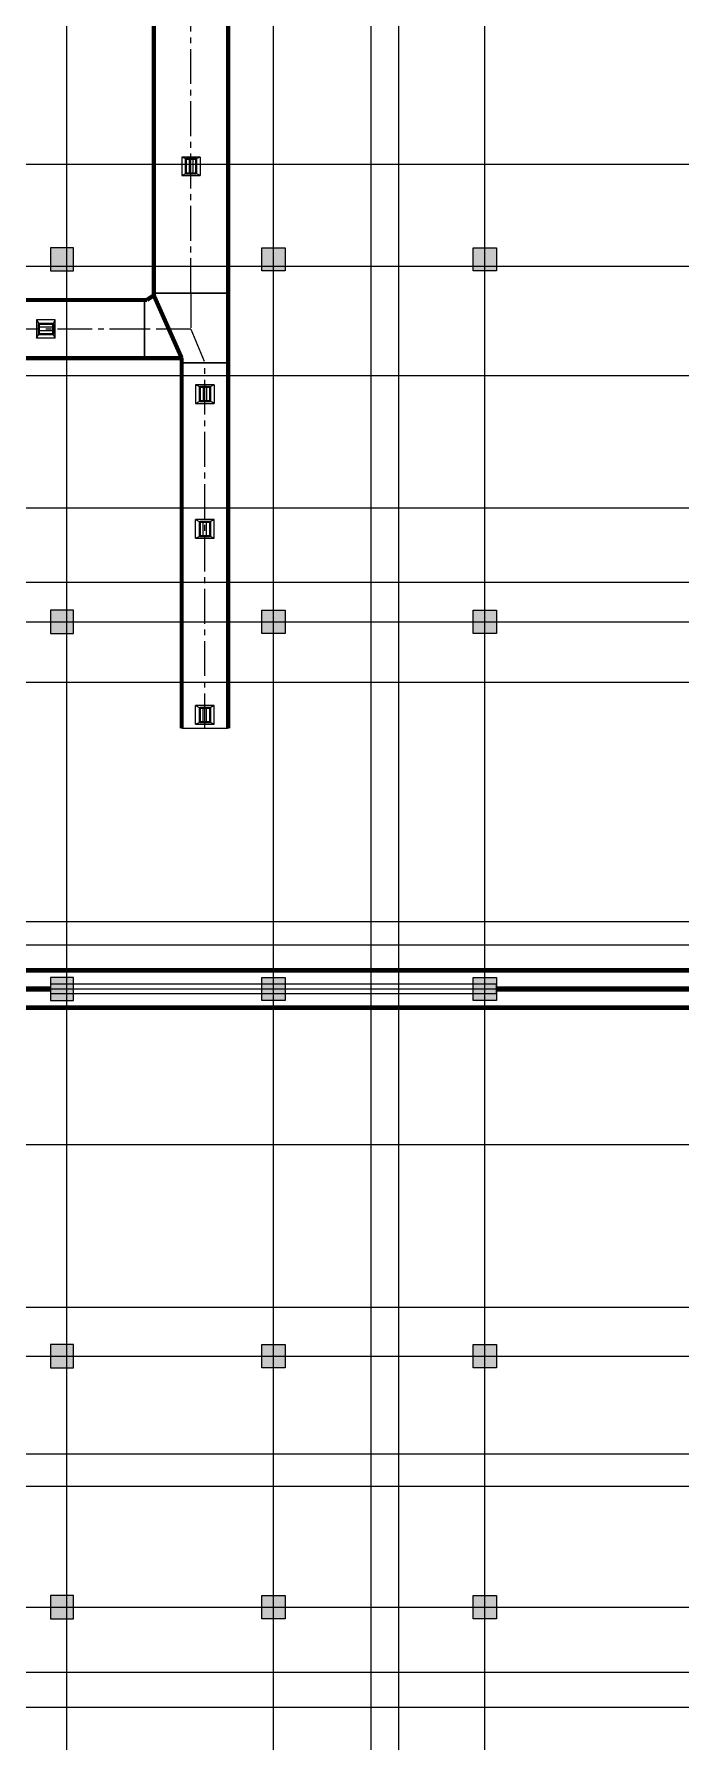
# Model space of a CAD drawing. Extents: x 369444 to 684549, y -549309 to 575337.
# Drawn here: x 467325 to 481240, y 97407 to 134152 of the extents above; entities that cross this region are included whole.
import ezdxf

# ---------------------------------------------------------------- set-up
doc = ezdxf.new("R2010")
doc.units = 0
doc.header["$LTSCALE"] = 1000
doc.header["$MEASUREMENT"] = 0
doc.linetypes.add('CENTER2', pattern=[1.125, 0.75, -0.125, 0.125, -0.125])
doc.linetypes.add('DASH', pattern=[0.35, 0.25, -0.1])
for name, color, linetype in [('COLUMN', 9, 'Continuous'), ('DOTE', 1, 'Continuous'), ('DUCT-排烟中心线', 5, 'CENTER2'), ('DUCT-排烟法兰', 4, 'Continuous'), ('DUCT-排烟管', 2, 'Continuous'), ('DUCT-排烟管端线', 4, 'Continuous'), ('WALL', 9, 'Continuous'), ('WINDOW', 4, 'Continuous'), ('防火分区线', 7, 'Continuous'), ('风管标注', 3, 'Continuous')]:
    doc.layers.add(name, color=color, linetype=linetype)

# ---------------------------------------------------------------- blocks, each defined once
blk = doc.blocks.new('$DorLib2D$00000213')
at = {"color": 0, "linetype": 'DASH', "const_width": 0.02}
blk.add_lwpolyline([(0.5, 0), (-0.5, 0)], dxfattribs=at)
blk = doc.blocks.new('column500')
h = blk.add_hatch(color=0)
h.dxf.hatch_style = 1
h.paths.add_polyline_path([(-216381, -381440), (-215881, -381440), (-215881, -380940), (-216381, -380940)])
at = {"color": 0}
blk.add_lwpolyline([(-216381, -381440), (-215881, -381440), (-215881, -380940), (-216381, -380940)], close=True, dxfattribs=at)
blk = doc.blocks.new('N-风管')
at = {"color": 0}
for p, q in [((38489306544.553253, 3905225940.54425, 2600), (38489306455.664368, 3905225980.54425, 2600)), ((38489306455.664368, 3905225980.54425, 2600), (38489306455.664368, 3905225580.54425, 2600)), ((38489306855.664368, 3905225980.54425, 2600), (38489306455.664368, 3905225980.54425, 2600)), ((38489306618.627327, 3905225940.54425, 2600), (38489306618.627327, 3905225628.54425, 2600)), ((38489306692.701408, 3905225940.54425, 2600), (38489306692.701408, 3905225628.54425, 2600)), ((38489306855.664368, 3905225980.54425, 2600), (38489306766.775482, 3905225940.54425, 2600)), ((38489306455.664368, 3905225580.54425, 2600), (38489306544.553253, 3905225628.54425, 2600)), ((38489306455.664368, 3905225580.54425, 2600), (38489306855.664368, 3905225580.54425, 2600)), ((38489306855.664368, 3905225580.54425, 2600), (38489306766.775482, 3905225628.54425, 2600)), ((38489303330.83979, 3905222480.368557, 2600), (38489303378.83979, 3905222391.479669, 2600)), ((38489303730.83979, 3905222480.368557, 2600), (38489303330.83979, 3905222480.368557, 2600)), ((38489303330.83979, 3905222480.368557, 2600), (38489303330.83979, 3905222080.368557, 2600)), ((38489303690.83979, 3905222391.479669, 2600), (38489303730.83979, 3905222480.368557, 2600)), ((38489303730.83979, 3905222080.368557, 2600), (38489303730.83979, 3905222480.368557, 2600)), ((38489303330.83979, 3905222080.368557, 2600), (38489303378.83979, 3905222169.257446, 2600)), ((38489303690.83979, 3905222317.405594, 2600), (38489303378.83979, 3905222317.405594, 2600)), ((38489303690.83979, 3905222243.331521, 2600), (38489303378.83979, 3905222243.331521, 2600)), ((38489303730.83979, 3905222080.368557, 2600), (38489303690.83979, 3905222169.257446, 2600)), ((38489306844.553223, 3905221040.175682, 2600), (38489306755.66433, 3905221080.175682, 2600)), ((38489306755.66433, 3905221080.175682, 2600), (38489306755.66433, 3905220680.175682, 2600)), ((38489307155.66433, 3905221080.175682, 2600), (38489306755.66433, 3905221080.175682, 2600)), ((38489306918.627289, 3905221040.175682, 2600), (38489306918.627289, 3905220728.175682, 2600)), ((38489306992.70137, 3905221040.175682, 2600), (38489306992.70137, 3905220728.175682, 2600)), ((38489307155.66433, 3905221080.175682, 2600), (38489307066.775436, 3905221040.175682, 2600)), ((38489306755.66433, 3905220680.175682, 2600), (38489306844.553223, 3905220728.175682, 2600)), ((38489306755.66433, 3905220680.175682, 2600), (38489307155.66433, 3905220680.175682, 2600)), ((38489307155.66433, 3905220680.175682, 2600), (38489307066.775436, 3905220728.175682, 2600)), ((38489307155.66433, 3905218180.294701, 2600), (38489306755.66433, 3905218180.294701, 2600)), ((38489306755.66433, 3905218180.294701, 2600), (38489306844.553223, 3905218132.294701, 2600)), ((38489306918.627289, 3905217820.294701, 2600), (38489306918.627289, 3905218132.294701, 2600)), ((38489306992.70137, 3905217820.294701, 2600), (38489306992.70137, 3905218132.294701, 2600)), ((38489307155.66433, 3905218180.294701, 2600), (38489307066.775436, 3905218132.294701, 2600)), ((38489307155.66433, 3905217780.294701, 2600), (38489307155.66433, 3905218180.294701, 2600)), ((38489306755.66433, 3905217780.294701, 2600), (38489306844.553223, 3905217820.294701, 2600)), ((38489306755.66433, 3905217780.294701, 2600), (38489307155.66433, 3905217780.294701, 2600)), ((38489307066.775436, 3905217820.294701, 2600), (38489307155.66433, 3905217780.294701, 2600)), ((38489307155.66433, 3905214180.294701, 2600), (38489306755.66433, 3905214180.294701, 2600)), ((38489306755.66433, 3905214180.294701, 2600), (38489306844.553223, 3905214132.294701, 2600)), ((38489306918.627289, 3905213820.294701, 2600), (38489306918.627289, 3905214132.294701, 2600)), ((38489306992.70137, 3905213820.294701, 2600), (38489306992.70137, 3905214132.294701, 2600)), ((38489307155.66433, 3905214180.294701, 2600), (38489307066.775436, 3905214132.294701, 2600)), ((38489307155.66433, 3905213780.294701, 2600), (38489307155.66433, 3905214180.294701, 2600)), ((38489306755.66433, 3905213780.294701, 2600), (38489306844.553223, 3905213820.294701, 2600)), ((38489306755.66433, 3905213780.294701, 2600), (38489307155.66433, 3905213780.294701, 2600)), ((38489307066.775436, 3905213820.294701, 2600), (38489307155.66433, 3905213780.294701, 2600))]:
    blk.add_line(p, q, dxfattribs=at)
at = {"color": 0, "lineweight": 40}
for p, q in [((38489306766.775482, 3905225940.54425, 2600), (38489306544.553253, 3905225940.54425, 2600)), ((38489306544.553253, 3905225628.54425, 2600), (38489306544.553253, 3905225940.54425, 2600)), ((38489306766.775482, 3905225628.54425, 2600), (38489306766.775482, 3905225940.54425, 2600)), ((38489306544.553253, 3905225628.54425, 2600), (38489306766.775482, 3905225628.54425, 2600)), ((38489303378.83979, 3905222391.479669, 2600), (38489303378.83979, 3905222169.257446, 2600)), ((38489303378.83979, 3905222391.479669, 2600), (38489303690.83979, 3905222391.479669, 2600)), ((38489303690.83979, 3905222169.257446, 2600), (38489303690.83979, 3905222391.479669, 2600)), ((38489303378.83979, 3905222169.257446, 2600), (38489303690.83979, 3905222169.257446, 2600)), ((38489307066.775436, 3905221040.175682, 2600), (38489306844.553223, 3905221040.175682, 2600)), ((38489306844.553223, 3905220728.175682, 2600), (38489306844.553223, 3905221040.175682, 2600)), ((38489307066.775436, 3905220728.175682, 2600), (38489307066.775436, 3905221040.175682, 2600)), ((38489306844.553223, 3905220728.175682, 2600), (38489307066.775436, 3905220728.175682, 2600)), ((38489307066.775436, 3905218132.294701, 2600), (38489306844.553223, 3905218132.294701, 2600)), ((38489306844.553223, 3905218132.294701, 2600), (38489306844.553223, 3905217820.294701, 2600)), ((38489307066.775436, 3905218132.294701, 2600), (38489307066.775436, 3905217820.294701, 2600)), ((38489306844.553223, 3905217820.294701, 2600), (38489307066.775436, 3905217820.294701, 2600)), ((38489307066.775436, 3905214132.294701, 2600), (38489306844.553223, 3905214132.294701, 2600)), ((38489306844.553223, 3905214132.294701, 2600), (38489306844.553223, 3905213820.294701, 2600)), ((38489307066.775436, 3905214132.294701, 2600), (38489307066.775436, 3905213820.294701, 2600)), ((38489306844.553223, 3905213820.294701, 2600), (38489307066.775436, 3905213820.294701, 2600))]:
    blk.add_line(p, q, dxfattribs=at)
at = {"color": 0, "linetype": 'Continuous'}
for p, q in [((38489306855.664368, 3905225980.54425, 2600), (38489306855.664368, 3905225580.54425, 2600)), ((38489303730.83979, 3905222080.368557, 2600), (38489303330.83979, 3905222080.368557, 2600)), ((38489307155.66433, 3905221080.175682, 2600), (38489307155.66433, 3905220680.175682, 2600)), ((38489306755.66433, 3905217780.294701, 2600), (38489306755.66433, 3905218180.294701, 2600)), ((38489306755.66433, 3905213780.294701, 2600), (38489306755.66433, 3905214180.294701, 2600))]:
    blk.add_line(p, q, dxfattribs=at)
at = {"layer": 'DUCT-排烟中心线', "color": 0}
for p, q in [((38489306655.664368, 3905223055.568561), (38489306655.66436, 3905232280.344251)), ((38489306655.664368, 3905223055.368561), (38489306655.664368, 3905222280.368559)), ((38489305655.464371, 3905222280.368559), (38489295274.827263, 3905222280.368544)), ((38489306655.664368, 3905222280.368559), (38489305655.664368, 3905222280.368559)), ((38489306655.664368, 3905222280.368559), (38489306955.664368, 3905221555.368559)), ((38489306955.66433, 3905213690), (38489306955.664368, 3905221555.16856))]:
    blk.add_line(p, q, dxfattribs=at)
at = {"layer": 'DUCT-排烟法兰', "color": 0}
for p, q in [((38489305655.564369, 3905222935.368559), (38489305655.564369, 3905221625.368559)), ((38489307495.664368, 3905223055.468561), (38489305815.664368, 3905223055.468561)), ((38489306425.664368, 3905221555.268559), (38489307485.664368, 3905221555.268559))]:
    blk.add_line(p, q, dxfattribs=at)
at = {"layer": 'DUCT-排烟管', "color": 0, "const_width": 90}
for points in [[(38489305855.66436, 3905232280.34425), (38489305855.664368, 3905223055.56856)], [(38489307455.664368, 3905223055.568561), (38489307455.66436, 3905232280.344251)], [(38489305855.664368, 3905223055.36856), (38489305855.664368, 3905223005.36856)], [(38489307455.664368, 3905221555.368557), (38489307455.664368, 3905223055.368561)], [(38489305655.464371, 3905222905.368559), (38489295274.827263, 3905222905.368544)], [(38489305705.664368, 3905222905.368559), (38489305655.664368, 3905222905.368559)], [(38489305855.664368, 3905223005.36856), (38489305705.664368, 3905222905.368559)], [(38489305855.664368, 3905223005.36856), (38489306455.664368, 3905221655.368559)], [(38489295274.827263, 3905221655.368544), (38489305655.464371, 3905221655.368559)], [(38489305655.664368, 3905221655.368559), (38489306455.664368, 3905221655.368559)], [(38489306455.664368, 3905221655.368559), (38489306455.664368, 3905221555.368562)], [(38489306455.664368, 3905221555.168562), (38489306455.66433, 3905213690.000002)], [(38489307455.66433, 3905213689.999998), (38489307455.664368, 3905221555.168557)]]:
    blk.add_lwpolyline(points, dxfattribs=at)
at = {"layer": 'DUCT-排烟管端线', "color": 0}
for p, q in [((38489305655.464371, 3905221655.368559), (38489305655.464371, 3905222905.368559)), ((38489305655.664368, 3905222905.368559), (38489305655.664368, 3905221655.368559)), ((38489305855.664368, 3905223055.56856), (38489307455.664368, 3905223055.568561)), ((38489307455.664368, 3905223055.368561), (38489305855.664368, 3905223055.36856)), ((38489306455.664368, 3905221555.368562), (38489307455.664368, 3905221555.368557)), ((38489307455.664368, 3905221555.168557), (38489306455.664368, 3905221555.168562)), ((38489306455.66433, 3905213690.000002), (38489307455.66433, 3905213689.999998))]:
    blk.add_line(p, q, dxfattribs=at)

msp = doc.modelspace()

# ---------------------------------------------------------------- linework, layer by layer
at = {"layer": 'DOTE', "color": 8}
for p, q in [((474574.5, 59364.2), (474574.5, 476704.8)), ((475174.5, 59364.2), (475174.5, 476704.8)), ((468024.5, 59364.2), (468024.5, 261807)), ((472474.5, 59364.2), (472474.5, 261807)), ((477024.5, 59364.2), (477024.5, 261807))]:
    msp.add_line(p, q, dxfattribs=at)
at = {"layer": 'DOTE', "color": 8, "lineweight": -2}
for p, q in [((377844.4, 131357), (624570.9, 131357)), ((377844.4, 129157), (624570.9, 129157)), ((377844.4, 126807), (624570.9, 126807)), ((377844.4, 123957), (624570.9, 123957)), ((377844.4, 122357), (624570.9, 122357)), ((377844.4, 121507), (624570.9, 121507)), ((377844.4, 120207), (624570.9, 120207)), ((377844.4, 115057), (624570.9, 115057)), ((377844.4, 114557), (624570.9, 114557)), ((377844.4, 113607), (624570.9, 113607)), ((377844.4, 110257), (624570.9, 110257)), ((377844.4, 106757), (624570.9, 106757)), ((377844.4, 105707), (624570.9, 105707)), ((377844.4, 103606.9), (624570.9, 103606.9)), ((377844.4, 102907), (624570.9, 102907)), ((377844.4, 100307), (624570.9, 100307)), ((377844.4, 98907), (624570.9, 98907)), ((377844.4, 98157), (624570.9, 98157))]:
    msp.add_line(p, q, dxfattribs=at)
at = {"layer": 'WALL', "linetype": 'ByBlock'}
for p, q in [((477274.5, 113707), (467674.5, 113707)), ((467674.5, 113707), (467674.5, 113507)), ((477274.5, 113507), (477274.5, 113707)), ((467674.5, 113507), (477274.5, 113507))]:
    msp.add_line(p, q, dxfattribs=at)
at = {"layer": '防火分区线', "color": 2, "linetype": 'DASH', "ltscale": 8, "const_width": 100}
for points in [[(461374.5, 113207), (483724.5, 113207), (483724.5, 114007), (490574.5, 114007), (490574.5, 114207), (491074.5, 114207), (491074.5, 117607), (490574.5, 117607), (490574.5, 124107), (488924.5, 124107), (488924.5, 129318.4), (491624.5, 135118.4), (491624.5, 151307), (492174.5, 151307), (492174.5, 162207), (489224.5, 162207), (489224.5, 168205.4), (490824.5, 174305.4)], [(461374.5, 113207), (483724.5, 113207), (483724.5, 114007), (490574.5, 114007), (490574.5, 114207), (491074.5, 114207), (491074.5, 117607), (490574.5, 117607), (490574.5, 124107), (488924.5, 124107), (488924.5, 129318.4), (491624.5, 135118.4), (491624.5, 151307), (492174.5, 151307), (492174.5, 162207), (489224.5, 162207), (489224.5, 168205.4), (490824.5, 174305.4)], [(462174.5, 114007), (482924.5, 114007), (482924.5, 114807), (489774.5, 114807), (489774.5, 115007), (490274.5, 115007), (490274.5, 116807), (489774.5, 116807), (489774.5, 123307), (488124.5, 123307), (488124.5, 129495.5), (490824.5, 135295.5), (490824.5, 152107), (491374.5, 152107), (491374.5, 161407), (488424.5, 161407), (488424.5, 168308.6), (490024.5, 174408.6)]]:
    msp.add_lwpolyline(points, dxfattribs=at)
at = {"layer": '防火分区线', "color": 3, "linetype": 'DASH', "ltscale": 8, "const_width": 100}
for points in [[(508774.5, 119707), (501274.5, 119707), (501274.5, 117807), (495874.5, 117807), (495874.5, 118407), (492074.5, 118407), (492074.5, 117607), (490274.5, 117607), (490274.5, 115007), (489774.5, 115007), (489774.5, 114807), (482924.5, 114807), (482924.5, 114007), (461374.5, 114007)], [(509574.5, 118907), (502074.5, 118907), (502074.5, 117007), (495074.5, 117007), (495074.5, 117607), (492874.5, 117607), (492874.5, 116807), (491074.5, 116807), (491074.5, 114207), (490574.5, 114207), (490574.5, 114007), (483724.5, 114007), (483724.5, 113207), (462174.5, 113207)]]:
    msp.add_lwpolyline(points, dxfattribs=at)

# ---------------------------------------------------------------- block references
at = {"layer": 'COLUMN', "color": 8}
for p in [(684055.4, 510496.9), (684055.4, 502696.9), (684055.4, 494796.9), (684055.4, 486896.9), (684055.4, 481496.9)]:
    msp.add_blockref('column500', p, dxfattribs=at)
at = {"layer": 'COLUMN', "color": 8, "xscale": -1}
for p in [(256343.6, 510496.9), (260893.6, 510496.9), (256343.6, 502696.9), (260893.6, 502696.9), (256343.6, 494796.9), (260893.6, 494796.9), (256343.6, 486896.9), (260893.6, 486896.9), (256343.6, 481496.9), (260893.6, 481496.9)]:
    msp.add_blockref('column500', p, dxfattribs=at)
at = {"layer": 'WINDOW', "linetype": 'ByBlock', "lineweight": -2, "xscale": 5800, "yscale": 5800, "zscale": 5800, "rotation": 179.9999971787648}
for p in [(464774.5, 113607), (480174.5, 113607)]:
    msp.add_blockref('$DorLib2D$00000213', p, dxfattribs=at)
at = {"layer": '风管标注', "color": 8}
msp.add_blockref('N-风管', (-38488835956.2, -3905094473.4), dxfattribs=at)

doc.saveas('drawing.dxf')
